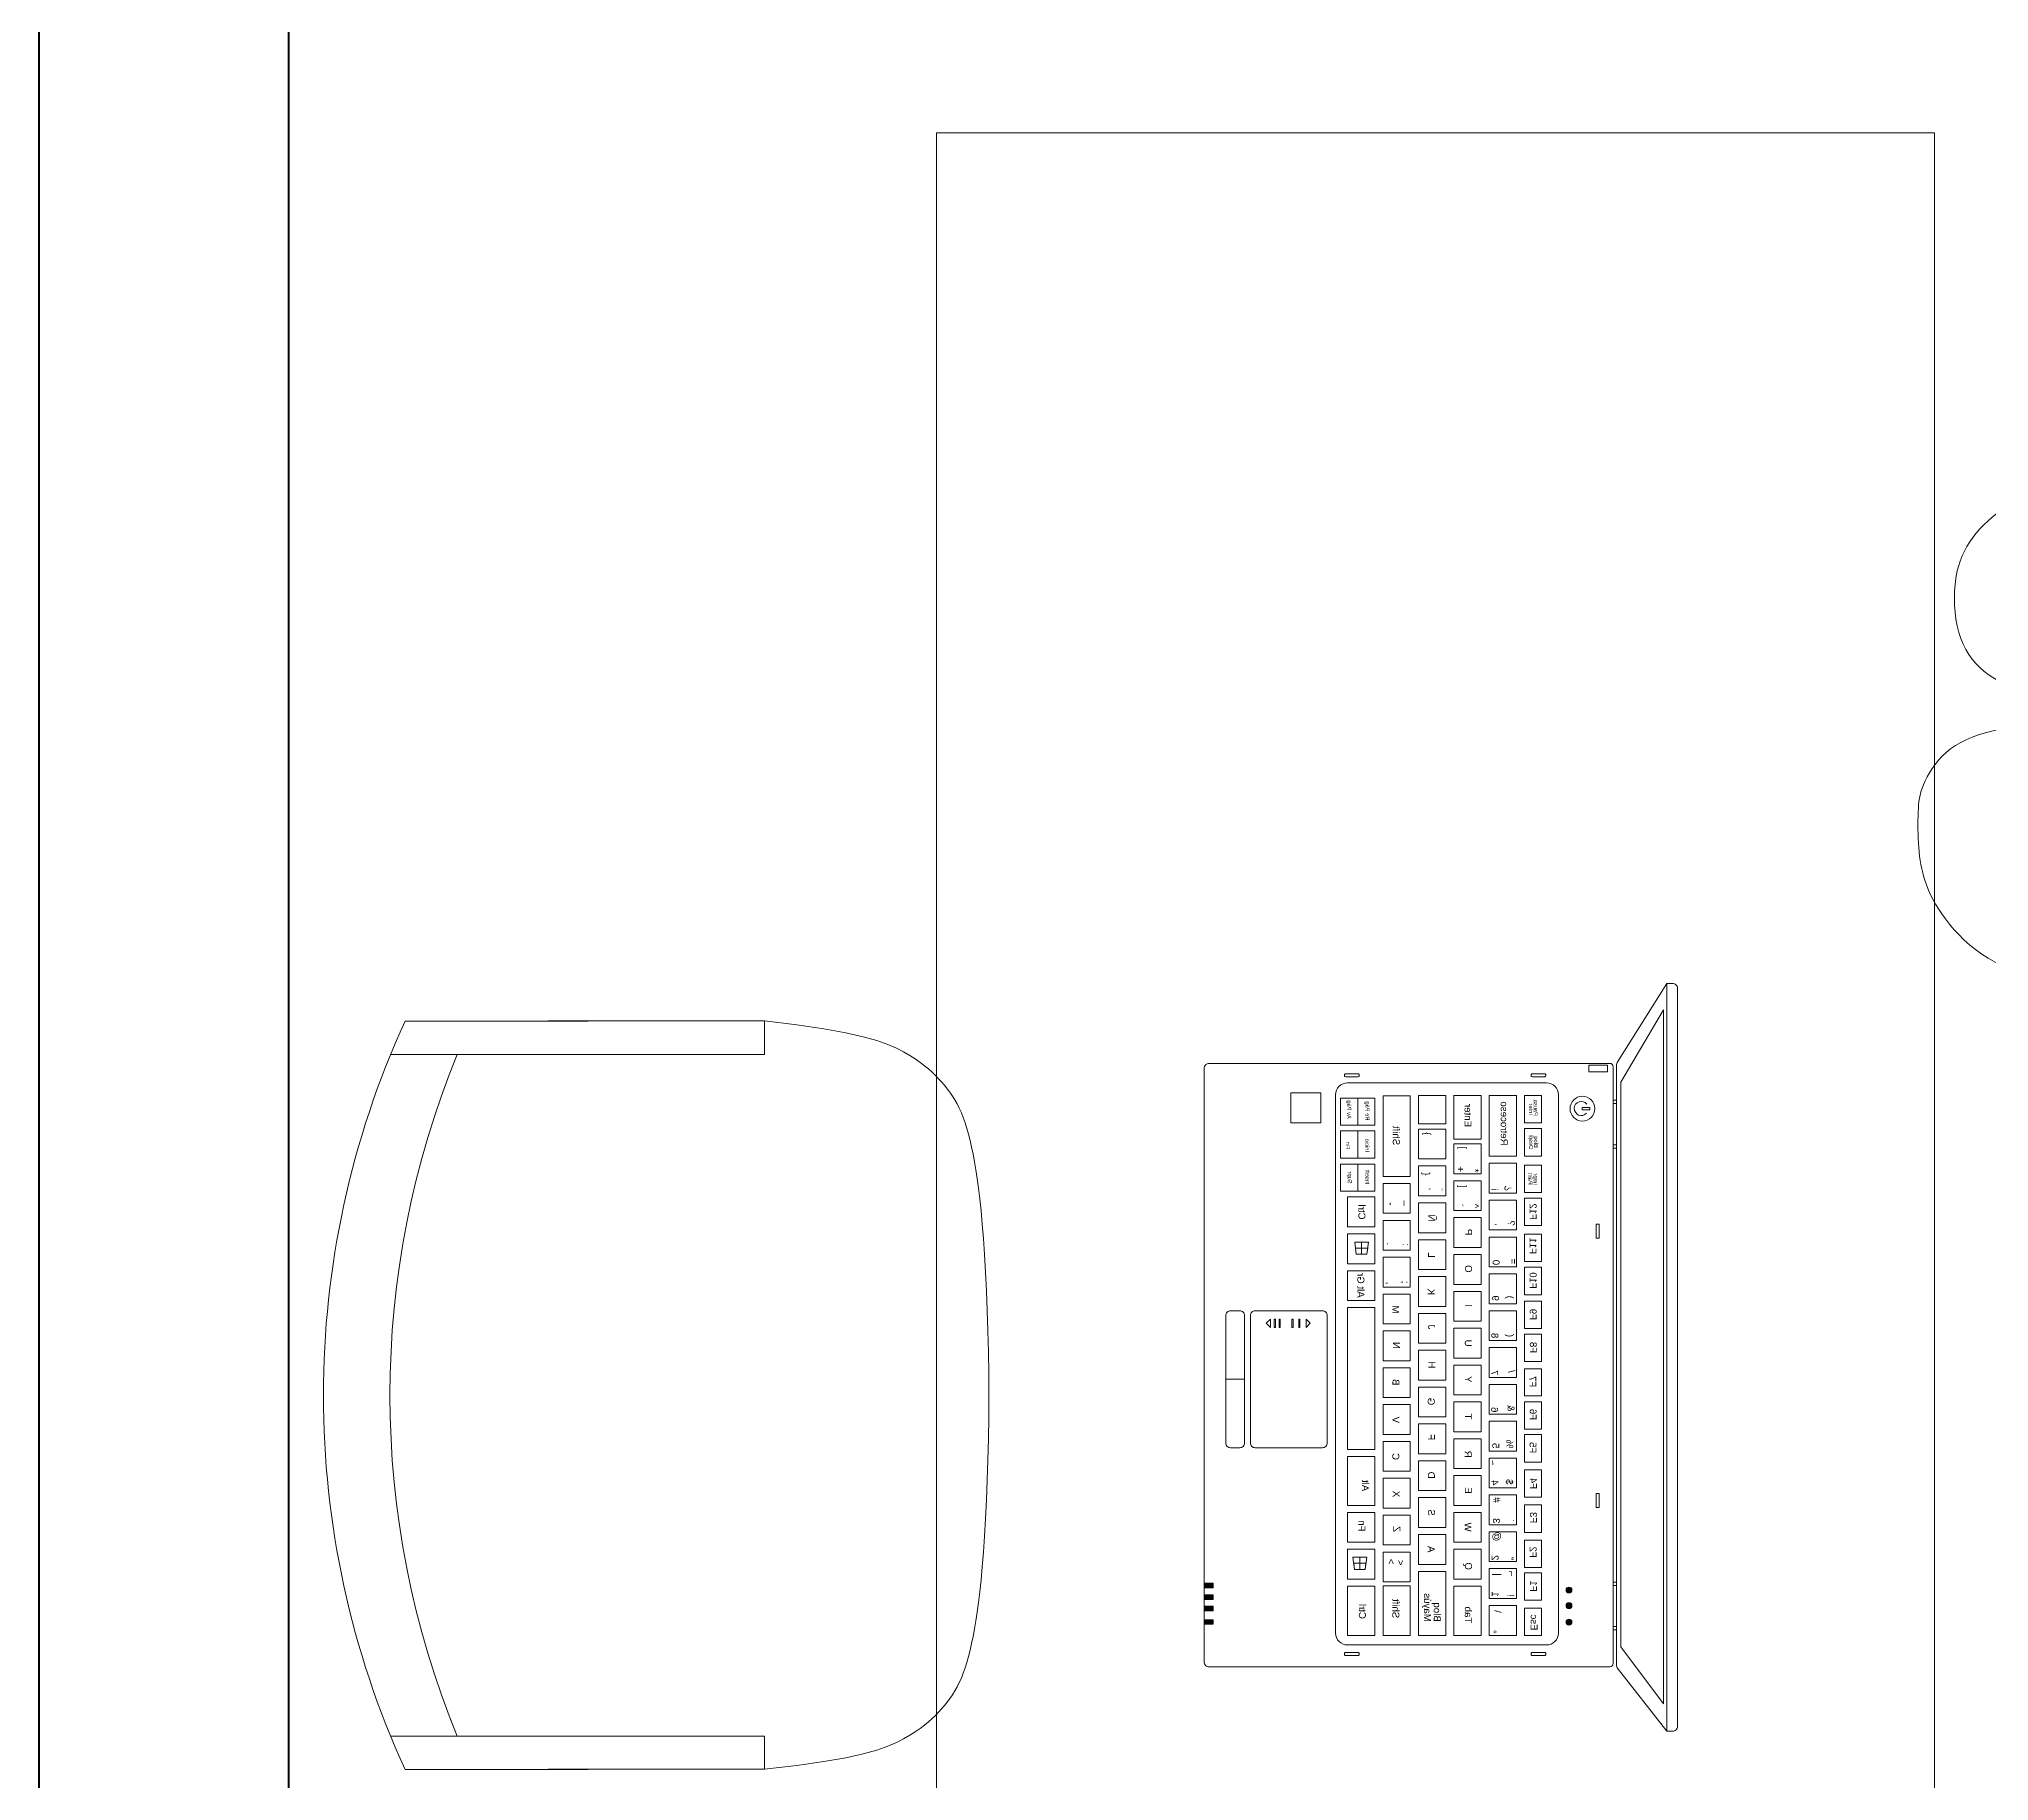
# Model space of a CAD drawing. Header units: millimetres. Extents: x 1 to 121, y 0 to 90.
# Drawn here: x 56.221 to 57.393, y 19.359 to 20.407 of the extents above; entities that cross this region are included whole.
import ezdxf

# ---------------------------------------------------------------- set-up
doc = ezdxf.new("R2010")
doc.units = ezdxf.units.MM
for name, color, linetype, lineweight in [('Equipamiento SR', 23, 'Continuous', 0), ('GRAFO 0 BLANCO', 7, 'Continuous', 0), ('Muros el', 144, 'Continuous', 60)]:
    doc.layers.add(name, color=color, linetype=linetype, lineweight=lineweight)
doc.styles.get("Standard").update_dxf_attribs({"font": 'arial.ttf'})

# ---------------------------------------------------------------- blocks, each defined once
blk = doc.blocks.new('A$C0C667B88')
at = {"layer": 'Equipamiento SR'}
for p, q in [((0.0491, 0.7653), (0.1591, 0.7653)), ((0.135, 0.7655), (0.265, 0.7655)), ((0.16, 0.7655), (0.265, 0.7655)), ((0.265, 0.7655), (0.265, 0.7453)), ((0.0404, 0.7453), (0.265, 0.7453)), ((0.0404, 0.3353), (0.265, 0.3353)), ((0.265, 0.3353), (0.265, 0.3155)), ((0.0491, 0.3153), (0.1591, 0.3153)), ((0.135, 0.3155), (0.265, 0.3155)), ((0.16, 0.3155), (0.265, 0.3155))]:
    blk.add_line(p, q, dxfattribs=at)
for points in [[(0.4, 0.5403), (0.3999, 0.5534), (0.3997, 0.5663), (0.3994, 0.579), (0.399, 0.5913), (0.3985, 0.6032), (0.398, 0.6144), (0.3974, 0.6249), (0.3967, 0.6346), (0.396, 0.6433), (0.3953, 0.6512), (0.3946, 0.6584), (0.3938, 0.6648), (0.393, 0.6706), (0.3922, 0.6759), (0.3914, 0.6808), (0.3905, 0.6853), (0.3896, 0.6895), (0.3887, 0.6935), (0.3877, 0.6973), (0.3867, 0.7008), (0.3857, 0.7041), (0.3845, 0.7073), (0.3834, 0.7102), (0.3821, 0.713), (0.3808, 0.7156), (0.3794, 0.718), (0.378, 0.7203), (0.3765, 0.7226), (0.3749, 0.7247), (0.3732, 0.7268), (0.3715, 0.7288), (0.3697, 0.7307), (0.3678, 0.7327), (0.3658, 0.7346), (0.3637, 0.7366), (0.3613, 0.7385), (0.3587, 0.7405), (0.3557, 0.7426), (0.3524, 0.7447), (0.3486, 0.7468), (0.3444, 0.749), (0.3392, 0.7513), (0.3326, 0.7536), (0.3244, 0.7559), (0.3139, 0.7583), (0.3008, 0.7607), (0.2846, 0.7631), (0.265, 0.7655)], [(0.4, 0.5403), (0.3999, 0.5272), (0.3997, 0.5142), (0.3994, 0.5015), (0.399, 0.4892), (0.3985, 0.4774), (0.398, 0.4661), (0.3974, 0.4556), (0.3967, 0.446), (0.396, 0.4372), (0.3953, 0.4293), (0.3946, 0.4222), (0.3938, 0.4158), (0.393, 0.4099), (0.3922, 0.4046), (0.3914, 0.3998), (0.3905, 0.3952), (0.3896, 0.391), (0.3887, 0.387), (0.3877, 0.3832), (0.3867, 0.3797), (0.3857, 0.3764), (0.3845, 0.3733), (0.3834, 0.3703), (0.3821, 0.3676), (0.3808, 0.365), (0.3794, 0.3625), (0.378, 0.3602), (0.3765, 0.358), (0.3749, 0.3558), (0.3732, 0.3538), (0.3715, 0.3518), (0.3697, 0.3498), (0.3678, 0.3478), (0.3658, 0.3459), (0.3637, 0.344), (0.3613, 0.342), (0.3587, 0.34), (0.3557, 0.338), (0.3524, 0.3359), (0.3486, 0.3337), (0.3444, 0.3315), (0.3392, 0.3293), (0.3326, 0.327), (0.3244, 0.3247), (0.3139, 0.3223), (0.3008, 0.32), (0.2846, 0.3177), (0.265, 0.3155)]]:
    blk.add_lwpolyline(points, dxfattribs=at)
for centre, start, end in [((0.5402, 0.5403), 155.3885, 204.6115), ((0.5802, 0.5403), 157.7008, 202.2992)]:
    blk.add_arc(centre, 0.5403, start, end, dxfattribs=at)
blk = doc.blocks.new('A$C25D713F6')
at = {"layer": 'GRAFO 0 BLANCO'}
h = blk.add_hatch(color=8, dxfattribs=at)
h.dxf.hatch_style = 1
h.set_gradient(color1=(0, 63, 255), color2=(0, 191, 255), tint=1, name='INVSPHERICAL')
edge = h.paths.add_edge_path()
edge.add_arc((0.0656, 0.2193), 0.00177, 0, 360)
h = blk.add_hatch(color=8, dxfattribs=at)
h.dxf.hatch_style = 1
h.set_gradient(color1=(255, 0, 0), color2=(255, 0, 127), tint=1, name='INVSPHERICAL')
edge = h.paths.add_edge_path()
edge.add_arc((0.0755, 0.2193), 0.00177, 0, 360)
h = blk.add_hatch(color=8, dxfattribs=at)
h.dxf.hatch_style = 1
h.set_gradient(color1=(255, 255, 127), color2=(191, 255, 0), tint=1, name='INVSPHERICAL')
edge = h.paths.add_edge_path()
edge.add_arc((0.0849, 0.2193), 0.00177, 0, 360)
h = blk.add_hatch(color=8, dxfattribs=at)
h.dxf.hatch_style = 1
h.set_gradient(color1=(255, 255, 0), color2=(127, 255, 0), tint=1, name='INVSPHERICAL')
h.paths.add_polyline_path([(0.0643, 0), (0.067, 0), (0.067, 0.0054), (0.0643, 0.0054)])
h = blk.add_hatch(color=8, dxfattribs=at)
h.dxf.hatch_style = 1
h.set_gradient(color1=(255, 255, 0), color2=(127, 255, 0), tint=1, name='INVSPHERICAL')
h.paths.add_polyline_path([(0.0724, 0), (0.0752, 0), (0.0752, 0.0054), (0.0724, 0.0054)])
h = blk.add_hatch(color=8, dxfattribs=at)
h.dxf.hatch_style = 1
h.set_gradient(color1=(255, 255, 0), color2=(127, 255, 0), tint=1, name='INVSPHERICAL')
h.paths.add_polyline_path([(0.0793, 0), (0.082, 0), (0.082, 0.0054), (0.0793, 0.0054)])
h = blk.add_hatch(color=8, dxfattribs=at)
h.dxf.hatch_style = 1
h.set_gradient(color1=(255, 255, 0), color2=(127, 255, 0), tint=1, name='INVSPHERICAL')
h.paths.add_polyline_path([(0.0863, 0), (0.089, 0), (0.089, 0.0054), (0.0863, 0.0054)])
at = {"layer": 'GRAFO 0 BLANCO', "color": 8}
for points in [[(0.4497, 0.2781), (0, 0.2781), (0, 0.2816, -0.414214), (0.0029, 0.2845), (0.4469, 0.2845, -0.414214), (0.4497, 0.2816)], [(0.0394, 0.2479), (0.401, 0.2479, 0.14104), (0.4021, 0.2482), (0.4497, 0.2781), (0.0001, 0.2781), (0.0382, 0.2483, 0.167529)], [(0.0416, 0), (0.3987, 0, 0.414214), (0.4016, 0.0029), (0.4016, 0.2439, 0.414214), (0.3996, 0.2459), (0.0407, 0.2459, 0.414214), (0.0387, 0.2439), (0.0387, 0.0029, 0.414214)], [(0.059, 0.079), (0.3828, 0.079, 0.414214), (0.3899, 0.0862), (0.3899, 0.2058, 0.414214), (0.3828, 0.2129), (0.059, 0.2129, 0.414214), (0.0519, 0.2058), (0.0519, 0.0862, 0.414214)], [(0.0463, 0.1965), (0.0466, 0.1965, 0.414214), (0.0474, 0.1973), (0.0474, 0.2047, 0.414214), (0.0466, 0.2054), (0.0463, 0.2054, 0.414214), (0.0456, 0.2047), (0.0456, 0.1973, 0.414214)], [(0.3943, 0.1965), (0.3946, 0.1965, 0.414214), (0.3954, 0.1973), (0.3954, 0.2047, 0.414214), (0.3946, 0.2054), (0.3943, 0.2054, 0.414214), (0.3936, 0.2047), (0.3936, 0.1973, 0.414214)], [(0.0463, 0.0843), (0.0466, 0.0843, 0.414214), (0.0474, 0.0851), (0.0474, 0.0924, 0.414214), (0.0466, 0.0932), (0.0463, 0.0932, 0.414214), (0.0456, 0.0924), (0.0456, 0.0851, 0.414214)], [(0.3943, 0.0843), (0.3946, 0.0843, 0.414214), (0.3954, 0.0851), (0.3954, 0.0924, 0.414214), (0.3946, 0.0932), (0.3943, 0.0932, 0.414214), (0.3936, 0.0924), (0.3936, 0.0851, 0.414214)], [(0.1733, 0.0278), (0.25, 0.0278, 0.414214), (0.2528, 0.0306), (0.2528, 0.0711, 0.414214), (0.25, 0.0739), (0.1733, 0.0739, 0.414214), (0.1705, 0.0711), (0.1705, 0.0306, 0.414214)], [(0.1733, 0.013), (0.2117, 0.013), (0.2117, 0.0243), (0.1733, 0.0243, 0.414214), (0.1705, 0.0214), (0.1705, 0.0158, 0.414214)], [(0.2117, 0.013), (0.25, 0.013, 0.414214), (0.2528, 0.0158), (0.2528, 0.0214, 0.414214), (0.25, 0.0243), (0.2117, 0.0243)]]:
    blk.add_lwpolyline(points, format="xyb", close=True, dxfattribs=at)
for points in [[(0.0507, 0.2504), (0.3904, 0.2504), (0.4339, 0.2761), (0.0164, 0.2761)], [(0.0609, 0.2479), (0.0896, 0.2479), (0.0896, 0.2459), (0.0609, 0.2459)], [(0.0609, 0.2479), (0.0629, 0.2479), (0.0629, 0.2459), (0.0609, 0.2459)], [(0.0896, 0.2479), (0.0876, 0.2479), (0.0876, 0.2459), (0.0896, 0.2459)], [(0.3794, 0.2479), (0.3507, 0.2479), (0.3507, 0.2459), (0.3794, 0.2459)], [(0.3507, 0.2479), (0.3527, 0.2479), (0.3527, 0.2459), (0.3507, 0.2459)], [(0.3794, 0.2479), (0.3774, 0.2479), (0.3774, 0.2459), (0.3794, 0.2459)], [(0.1346, 0.2357), (0.143, 0.2357), (0.143, 0.2375), (0.1346, 0.2375)], [(0.2965, 0.2357), (0.305, 0.2357), (0.305, 0.2375), (0.2965, 0.2375)], [(0.3966, 0.2424), (0.4006, 0.2424), (0.4006, 0.2313), (0.3966, 0.2313)], [(0.3736, 0.2273), (0.3751, 0.2273), (0.3751, 0.2318), (0.3736, 0.2318)], [(0.0576, 0.2028), (0.0741, 0.2028), (0.0741, 0.1926), (0.0576, 0.1926)], [(0.0788, 0.2028), (0.0952, 0.2028), (0.0952, 0.1926), (0.0788, 0.1926)], [(0.0985, 0.2028), (0.1149, 0.2028), (0.1149, 0.1926), (0.0985, 0.1926)], [(0.1196, 0.2028), (0.1361, 0.2028), (0.1361, 0.1926), (0.1196, 0.1926)], [(0.1408, 0.2028), (0.1572, 0.2028), (0.1572, 0.1926), (0.1408, 0.1926)], [(0.1619, 0.2028), (0.1784, 0.2028), (0.1784, 0.1926), (0.1619, 0.1926)], [(0.1816, 0.2028), (0.198, 0.2028), (0.198, 0.1926), (0.1816, 0.1926)], [(0.2016, 0.2028), (0.218, 0.2028), (0.218, 0.1926), (0.2016, 0.1926)], [(0.2223, 0.2028), (0.2387, 0.2028), (0.2387, 0.1926), (0.2223, 0.1926)], [(0.2422, 0.2028), (0.2587, 0.2028), (0.2587, 0.1926), (0.2422, 0.1926)], [(0.2625, 0.2028), (0.279, 0.2028), (0.279, 0.1926), (0.2625, 0.1926)], [(0.2825, 0.2028), (0.2989, 0.2028), (0.2989, 0.1926), (0.2825, 0.1926)], [(0.3041, 0.2028), (0.3205, 0.2028), (0.3205, 0.1926), (0.3041, 0.1926)], [(0.324, 0.2028), (0.3405, 0.2028), (0.3405, 0.1926), (0.324, 0.1926)], [(0.3459, 0.2028), (0.3624, 0.2028), (0.3624, 0.1926), (0.3459, 0.1926)], [(0.3659, 0.2028), (0.3824, 0.2028), (0.3824, 0.1926), (0.3659, 0.1926)], [(0.0576, 0.1877), (0.0756, 0.1877), (0.0756, 0.1714), (0.0576, 0.1714)], [(0.0798, 0.1877), (0.0978, 0.1877), (0.0978, 0.1714), (0.0798, 0.1714)], [(0.102, 0.1877), (0.1199, 0.1877), (0.1199, 0.1714), (0.102, 0.1714)], [(0.1241, 0.1877), (0.1421, 0.1877), (0.1421, 0.1714), (0.1241, 0.1714)], [(0.1463, 0.1877), (0.1642, 0.1877), (0.1642, 0.1714), (0.1463, 0.1714)], [(0.1685, 0.1877), (0.1864, 0.1877), (0.1864, 0.1714), (0.1685, 0.1714)], [(0.1906, 0.1877), (0.2086, 0.1877), (0.2086, 0.1714), (0.1906, 0.1714)], [(0.2128, 0.1877), (0.2307, 0.1877), (0.2307, 0.1714), (0.2128, 0.1714)], [(0.235, 0.1877), (0.2529, 0.1877), (0.2529, 0.1714), (0.235, 0.1714)], [(0.2571, 0.1877), (0.2751, 0.1877), (0.2751, 0.1714), (0.2571, 0.1714)], [(0.2793, 0.1877), (0.2972, 0.1877), (0.2972, 0.1714), (0.2793, 0.1714)], [(0.3015, 0.1877), (0.3194, 0.1877), (0.3194, 0.1714), (0.3015, 0.1714)], [(0.3236, 0.1877), (0.3416, 0.1877), (0.3416, 0.1714), (0.3236, 0.1714)], [(0.3458, 0.1877), (0.3824, 0.1877), (0.3824, 0.1714), (0.3458, 0.1714)], [(0.0575, 0.1665), (0.0872, 0.1665), (0.0872, 0.1501), (0.0575, 0.1501)], [(0.0914, 0.1665), (0.1094, 0.1665), (0.1094, 0.1501), (0.0914, 0.1501)], [(0.1136, 0.1665), (0.1315, 0.1665), (0.1315, 0.1501), (0.1136, 0.1501)], [(0.1358, 0.1665), (0.1537, 0.1665), (0.1537, 0.1501), (0.1358, 0.1501)], [(0.1579, 0.1665), (0.1759, 0.1665), (0.1759, 0.1501), (0.1579, 0.1501)], [(0.1801, 0.1665), (0.198, 0.1665), (0.198, 0.1501), (0.1801, 0.1501)], [(0.2022, 0.1665), (0.2202, 0.1665), (0.2202, 0.1501), (0.2022, 0.1501)], [(0.2244, 0.1665), (0.2424, 0.1665), (0.2424, 0.1501), (0.2244, 0.1501)], [(0.2466, 0.1665), (0.2645, 0.1665), (0.2645, 0.1501), (0.2466, 0.1501)], [(0.2687, 0.1665), (0.2867, 0.1665), (0.2867, 0.1501), (0.2687, 0.1501)], [(0.2909, 0.1665), (0.3089, 0.1665), (0.3089, 0.1501), (0.2909, 0.1501)], [(0.3131, 0.1665), (0.331, 0.1665), (0.331, 0.1501), (0.3131, 0.1501)], [(0.3352, 0.1665), (0.3532, 0.1665), (0.3532, 0.1501), (0.3352, 0.1501)], [(0.3561, 0.1665), (0.3824, 0.1665), (0.3824, 0.1501), (0.3561, 0.1501)], [(0.0575, 0.1452), (0.0961, 0.1452), (0.0961, 0.1288), (0.0575, 0.1288)], [(0.1003, 0.1452), (0.1183, 0.1452), (0.1183, 0.1288), (0.1003, 0.1288)], [(0.1225, 0.1452), (0.1405, 0.1452), (0.1405, 0.1288), (0.1225, 0.1288)], [(0.1447, 0.1452), (0.1626, 0.1452), (0.1626, 0.1288), (0.1447, 0.1288)], [(0.1668, 0.1452), (0.1848, 0.1452), (0.1848, 0.1288), (0.1668, 0.1288)], [(0.189, 0.1452), (0.207, 0.1452), (0.207, 0.1288), (0.189, 0.1288)], [(0.2112, 0.1452), (0.2291, 0.1452), (0.2291, 0.1288), (0.2112, 0.1288)], [(0.2333, 0.1452), (0.2513, 0.1452), (0.2513, 0.1288), (0.2333, 0.1288)], [(0.2555, 0.1452), (0.2735, 0.1452), (0.2735, 0.1288), (0.2555, 0.1288)], [(0.2777, 0.1452), (0.2956, 0.1452), (0.2956, 0.1288), (0.2777, 0.1288)], [(0.2998, 0.1452), (0.3178, 0.1452), (0.3178, 0.1288), (0.2998, 0.1288)], [(0.322, 0.1452), (0.34, 0.1452), (0.34, 0.1288), (0.322, 0.1288)], [(0.3442, 0.1452), (0.3621, 0.1452), (0.3621, 0.1288), (0.3442, 0.1288)], [(0.3652, 0.1452), (0.3823, 0.1452), (0.3823, 0.1288), (0.3652, 0.1288)], [(0.0575, 0.1239), (0.0874, 0.1239), (0.0874, 0.1075), (0.0575, 0.1075)], [(0.0898, 0.1239), (0.1077, 0.1239), (0.1077, 0.1075), (0.0898, 0.1075)], [(0.112, 0.1239), (0.1299, 0.1239), (0.1299, 0.1075), (0.112, 0.1075)], [(0.1341, 0.1239), (0.1521, 0.1239), (0.1521, 0.1075), (0.1341, 0.1075)], [(0.1563, 0.1239), (0.1742, 0.1239), (0.1742, 0.1075), (0.1563, 0.1075)], [(0.1785, 0.1239), (0.1964, 0.1239), (0.1964, 0.1075), (0.1785, 0.1075)], [(0.2006, 0.1239), (0.2186, 0.1239), (0.2186, 0.1075), (0.2006, 0.1075)], [(0.2228, 0.1239), (0.2407, 0.1239), (0.2407, 0.1075), (0.2228, 0.1075)], [(0.245, 0.1239), (0.2629, 0.1239), (0.2629, 0.1075), (0.245, 0.1075)], [(0.2671, 0.1239), (0.2851, 0.1239), (0.2851, 0.1075), (0.2671, 0.1075)], [(0.2893, 0.1239), (0.3072, 0.1239), (0.3072, 0.1075), (0.2893, 0.1075)], [(0.3115, 0.1239), (0.3294, 0.1239), (0.3294, 0.1075), (0.3115, 0.1075)], [(0.3336, 0.1239), (0.3822, 0.1239), (0.3822, 0.1075), (0.3336, 0.1075)], [(0.0575, 0.1026), (0.0872, 0.1026), (0.0872, 0.0862), (0.0575, 0.0862)], [(0.0914, 0.1026), (0.1094, 0.1026), (0.1094, 0.0862), (0.0914, 0.0862)], [(0.0973, 0.0903), (0.1047, 0.0894), (0.1047, 0.0977), (0.0973, 0.0967)], [(0.0973, 0.0903), (0.101, 0.0899), (0.101, 0.0972), (0.0973, 0.0967)], [(0.1136, 0.1026), (0.1315, 0.1026), (0.1315, 0.0862), (0.1136, 0.0862)], [(0.1358, 0.1026), (0.1653, 0.1026), (0.1653, 0.0862), (0.1358, 0.0862)], [(0.1695, 0.1026), (0.2548, 0.1026), (0.2548, 0.0862), (0.1695, 0.0862)], [(0.259, 0.1026), (0.2769, 0.1026), (0.2769, 0.0862), (0.259, 0.0862)], [(0.2811, 0.1026), (0.2991, 0.1026), (0.2991, 0.0862), (0.2811, 0.0862)], [(0.2868, 0.0914), (0.2942, 0.0905), (0.2942, 0.0988), (0.2868, 0.0978)], [(0.2868, 0.0914), (0.2905, 0.091), (0.2905, 0.0983), (0.2868, 0.0978)], [(0.2868, 0.0914), (0.2942, 0.0905), (0.2942, 0.0946), (0.2868, 0.0946)], [(0.3033, 0.1026), (0.3213, 0.1026), (0.3213, 0.0862), (0.3033, 0.0862)], [(0.3411, 0.0923), (0.3247, 0.0923), (0.3247, 0.1026), (0.3411, 0.1026)], [(0.361, 0.0923), (0.3446, 0.0923), (0.3446, 0.1026), (0.361, 0.1026)], [(0.3808, 0.0923), (0.3644, 0.0923), (0.3644, 0.1026), (0.3808, 0.1026)], [(0.0973, 0.0903), (0.1047, 0.0894), (0.1047, 0.0935), (0.0973, 0.0935)], [(0.3247, 0.0923), (0.3411, 0.0923), (0.3411, 0.0819), (0.3247, 0.0819)], [(0.3446, 0.0923), (0.361, 0.0923), (0.361, 0.0819), (0.3446, 0.0819)], [(0.3644, 0.0923), (0.3808, 0.0923), (0.3808, 0.0819), (0.3644, 0.0819)], [(0.3839, 0.0702), (0.3658, 0.0702), (0.3658, 0.0521), (0.3839, 0.0521)], [(0.2427, 0.0575), (0.2478, 0.0575), (0.2478, 0.0568), (0.2427, 0.0568)], [(0.2427, 0.0534), (0.2478, 0.0534), (0.2478, 0.0527), (0.2427, 0.0527)], [(0.2427, 0.0457), (0.2478, 0.0457), (0.2478, 0.045), (0.2427, 0.045)], [(0.2427, 0.0428), (0.2478, 0.0428), (0.2478, 0.0421), (0.2427, 0.0421)], [(0.0643, 0), (0.067, 0), (0.067, 0.0054), (0.0643, 0.0054)], [(0.0724, 0), (0.0752, 0), (0.0752, 0.0054), (0.0724, 0.0054)], [(0.0793, 0), (0.082, 0), (0.082, 0.0054), (0.0793, 0.0054)], [(0.0863, 0), (0.089, 0), (0.089, 0.0054), (0.0863, 0.0054)]]:
    blk.add_lwpolyline(points, close=True, dxfattribs=at)
for points in [[(0.2427, 0.0612), (0.2453, 0.0637), (0.2478, 0.0612), (0.2427, 0.0612)], [(0.2427, 0.0399), (0.2453, 0.0373), (0.2478, 0.0399), (0.2427, 0.0399)]]:
    blk.add_lwpolyline(points, dxfattribs=at)
for centre, radius in [((0.3744, 0.2274), 0.00745), ((0.0656, 0.2193), 0.00177), ((0.0755, 0.2193), 0.00177), ((0.0849, 0.2193), 0.00177)]:
    blk.add_circle(centre, radius, dxfattribs=at)
blk.add_arc((0.3745, 0.2267), 0.00424, 132.7517, 50.8259, dxfattribs=at)
for s, height, p in [('Esc', 0.00411, (0.0606, 0.1963)), ('F1', 0.00411, (0.0839, 0.1959)), ('F2', 0.00411, (0.1043, 0.1957)), ('F3', 0.00411, (0.1251, 0.1959)), ('F4', 0.00411, (0.1456, 0.1959)), ('F5', 0.00411, (0.1672, 0.1956)), ('F6', 0.00411, (0.1871, 0.1957)), ('F7', 0.00411, (0.2069, 0.1955)), ('F8', 0.00411, (0.2274, 0.1958)), ('F9', 0.00411, (0.2473, 0.1957)), ('F10', 0.00411, (0.2661, 0.1957)), ('F11', 0.00411, (0.2869, 0.1956)), ('F12', 0.00411, (0.3075, 0.1957)), ('Impr', 0.00246, (0.3285, 0.1979)), ('Bloq', 0.00246, (0.3509, 0.1983)), ('Pausa', 0.00246, (0.37, 0.1981)), ('Pant', 0.00246, (0.3287, 0.1948)), ('Despl', 0.00246, (0.35, 0.1953)), ('Inter', 0.00246, (0.3706, 0.1952)), ('\\', 0.00417, (0.0712, 0.1744)), ('1', 0.00417, (0.0808, 0.1729)), ('!', 0.00417, (0.0809, 0.1822)), ('¬', 0.00417, (0.0931, 0.1828)), ('|', 0.00411, (0.0935, 0.1743)), ('"', 0.00417, (0.1027, 0.1818)), ('2', 0.00417, (0.1027, 0.1728)), ('@', 0.00417, (0.1142, 0.1741)), ('3', 0.00417, (0.1249, 0.1736)), ('.', 0.00417, (0.1258, 0.1856)), ('#', 0.00417, (0.1375, 0.1738)), ('4', 0.00417, (0.1478, 0.1726)), ('$', 0.00417, (0.1483, 0.1815)), ('%%%', 0.00417, (0.1701, 0.1816)), ('5', 0.00417, (0.1701, 0.1732)), ('6', 0.00417, (0.1917, 0.1725)), ('&', 0.00417, (0.1923, 0.1824)), ('7', 0.00417, (0.2139, 0.1725)), ('/', 0.00417, (0.2156, 0.1827)), ('8', 0.00417, (0.2363, 0.1727)), ('(', 0.00417, (0.237, 0.1818)), ('9', 0.00417, (0.2588, 0.1731)), (')', 0.00417, (0.26, 0.1819)), ('0', 0.00417, (0.2803, 0.1734)), ('=', 0.00417, (0.2808, 0.1838)), ('?', 0.00417, (0.3039, 0.1825)), ("'", 0.00417, (0.3041, 0.1717)), ('¿', 0.00417, (0.3248, 0.1815)), ('¡', 0.00417, (0.3249, 0.1736)), ('Retroceso', 0.00417, (0.3522, 0.1783)), ('°', 0.00411, (0.0586, 0.1715)), ('~ ', 0.00417, (0.1598, 0.1714)), ('^ ', 0.00417, (0.3144, 0.1608)), ('*', 0.00417, (0.336, 0.1608)), ('Tab', 0.00417, (0.0649, 0.1567)), ('Q', 0.00417, (0.097, 0.1568)), ('W', 0.00417, (0.12, 0.1565)), ('E', 0.00417, (0.1428, 0.1567)), ('R', 0.00417, (0.1645, 0.1566)), ('T', 0.00417, (0.1875, 0.1567)), ('Y', 0.00417, (0.2097, 0.1567)), ('U', 0.00417, (0.2313, 0.1567)), ('I', 0.00417, (0.2551, 0.1568)), ('O', 0.00417, (0.2758, 0.1568)), ('P', 0.00417, (0.2982, 0.1569)), ('`', 0.00417, (0.3153, 0.1514)), ('[ ', 0.00417, (0.3268, 0.1533)), ('+', 0.00417, (0.3363, 0.152)), (']', 0.00417, (0.35, 0.1535)), ('Enter', 0.00417, (0.3633, 0.1565)), ('Bloq', 0.00417, (0.0658, 0.138)), ('¨', 0.00417, (0.325, 0.1391)), ('Mayús', 0.00417, (0.0658, 0.1321)), ('A', 0.00417, (0.1075, 0.1344)), ('S', 0.00417, (0.1295, 0.1345)), ('D', 0.00417, (0.1519, 0.1345)), ('F', 0.00417, (0.175, 0.1345)), ('G', 0.00417, (0.196, 0.1344)), ('H', 0.00417, (0.2182, 0.1348)), ('J', 0.00417, (0.2417, 0.1346)), ('K', 0.00417, (0.2623, 0.1344)), ('L', 0.00417, (0.2847, 0.1346)), ('Ñ', 0.00417, (0.3065, 0.1347)), ('´', 0.00417, (0.3253, 0.1314)), ('{', 0.00417, (0.3342, 0.1316)), ('}', 0.00417, (0.3584, 0.1321)), ('Shift', 0.00417, (0.0679, 0.1131)), ('<', 0.00417, (0.0997, 0.1161)), ('Z', 0.00417, (0.1198, 0.1137)), ('X', 0.00417, (0.1407, 0.1134)), ('C', 0.00417, (0.1631, 0.1131)), ('V', 0.00417, (0.1853, 0.1132)), ('B', 0.00417, (0.2079, 0.1132)), ('N', 0.00417, (0.2299, 0.1135)), (';', 0.00417, (0.2692, 0.1189)), (':', 0.00417, (0.292, 0.1194)), ('_', 0.00417, (0.316, 0.1211)), ('Shift', 0.00417, (0.3524, 0.1134)), ('>', 0.00417, (0.1003, 0.1104)), ('M', 0.00417, (0.2512, 0.113)), (',', 0.00417, (0.2686, 0.1097)), ('.', 0.00417, (0.2923, 0.1099)), ('-', 0.00417, (0.3162, 0.1102)), ('Ctrl', 0.00417, (0.0675, 0.093)), ('Fn', 0.00417, (0.1201, 0.0927)), ('Alt', 0.00417, (0.1443, 0.0948)), ('Alt Gr', 0.00417, (0.2607, 0.0921)), ('Ctrl', 0.00417, (0.3077, 0.0927)), ('Insert', 0.00246, (0.3288, 0.0969)), ('Inicio ', 0.00246, (0.3483, 0.0968)), ('Re Pág', 0.00246, (0.3673, 0.0969)), ('Supr', 0.00246, (0.3293, 0.0863)), ('Fin', 0.00246, (0.3498, 0.0852)), ('Av Pág', 0.00246, (0.3683, 0.0859))]:
    blk.add_text(s, height=height, dxfattribs=at).set_placement(p)
blk = doc.blocks.new('A$C595F7AE8')
at = {"layer": 'Equipamiento SR'}
for p, q in [((0.7417, 0.8662), (0.9857, 0.8654)), ((0.6967, 0.8503), (0.7238, 0.8502)), ((0.7417, 0.8502), (0.928, 0.8496)), ((0.6886, 0.8277), (0.6887, 0.8423)), ((1.0639, 0.7947), (1.0229, 0.7648)), ((0.6873, 0.4103), (0.6874, 0.4518)), ((0.6953, 0.4023), (0.7223, 0.4022)), ((0.7402, 0.4022), (0.9842, 0.4014)), ((1.0301, 0.3907), (1.0471, 0.4003)), ((1.0082, 0.3724), (1.0301, 0.3907)), ((1.1952, 0.3938), (1.1688, 0.3506)), ((0.7402, 0.3862), (0.9842, 0.3854)), ((0.9817, 0.3527), (1.0082, 0.3724)), ((0.9307, 0.3509), (0.957, 0.3533)), ((0.957, 0.3533), (0.9817, 0.3527)), ((0.8648, 0.3228), (0.9307, 0.3509)), ((1.1688, 0.3506), (1.1277, 0.322)), ((0.8083, 0.2875), (0.8648, 0.3228)), ((1.1277, 0.322), (1.0875, 0.2986)), ((0.7764, 0.2787), (0.8083, 0.2875))]:
    blk.add_line(p, q, dxfattribs=at)
for points in [[(1.2262, 0.7372), (1.2187, 0.7554), (1.211, 0.7708), (1.2031, 0.7838), (1.1952, 0.7946), (1.1871, 0.8036), (1.179, 0.811), (1.1708, 0.8171), (1.1625, 0.8223), (1.1543, 0.8268), (1.1459, 0.8307), (1.1376, 0.8342), (1.1292, 0.8372), (1.1207, 0.8398), (1.1121, 0.8422), (1.1035, 0.8444), (1.0948, 0.8464), (1.086, 0.8483), (1.0772, 0.8501), (1.0684, 0.8519), (1.0597, 0.8535), (1.0511, 0.855), (1.0427, 0.8564), (1.0345, 0.8577), (1.0267, 0.8588), (1.0191, 0.8597), (1.0119, 0.8605), (1.0049, 0.861), (0.9981, 0.8613), (0.9913, 0.8614), (0.9846, 0.8612), (0.9779, 0.8608), (0.971, 0.8601), (0.964, 0.859), (0.9569, 0.8576), (0.9497, 0.856), (0.9424, 0.8541), (0.9351, 0.8519), (0.9277, 0.8494), (0.9203, 0.8468), (0.913, 0.8439), (0.9057, 0.8407), (0.8985, 0.8374), (0.8915, 0.834), (0.8846, 0.8303), (0.8778, 0.8266), (0.8713, 0.8227), (0.8649, 0.8188), (0.8589, 0.8148), (0.8531, 0.8108), (0.8476, 0.8068), (0.8423, 0.8029), (0.8373, 0.7989), (0.8325, 0.7951), (0.828, 0.7915), (0.8236, 0.788), (0.8194, 0.7846), (0.8153, 0.7816), (0.8115, 0.7787), (0.8077, 0.776), (0.804, 0.7736), (0.8005, 0.7714), (0.797, 0.7693), (0.7936, 0.7674), (0.7903, 0.7657), (0.787, 0.7642), (0.7837, 0.7628), (0.7804, 0.7615), (0.7771, 0.7604), (0.7739, 0.7594), (0.7706, 0.7585), (0.7674, 0.7578), (0.7641, 0.7571), (0.7608, 0.7565), (0.7575, 0.7559), (0.7542, 0.7553), (0.751, 0.7547), (0.7478, 0.754), (0.7446, 0.7531), (0.7415, 0.752), (0.7384, 0.7506), (0.7355, 0.749), (0.7327, 0.7471), (0.7299, 0.745), (0.7272, 0.7427), (0.7246, 0.7403), (0.7222, 0.7379), (0.7198, 0.7354), (0.7175, 0.733), (0.7153, 0.7306), (0.7132, 0.7283), (0.7112, 0.726), (0.7094, 0.7237), (0.7078, 0.7215), (0.7064, 0.7192), (0.7053, 0.7169), (0.7044, 0.7145), (0.7037, 0.7121), (0.7033, 0.7096), (0.7031, 0.707), (0.7031, 0.7045), (0.7031, 0.702), (0.7033, 0.6995), (0.7034, 0.697), (0.7035, 0.6947), (0.7035, 0.6924), (0.7035, 0.6902), (0.7035, 0.6881), (0.7036, 0.6862), (0.7036, 0.6845), (0.7038, 0.6829), (0.7041, 0.6815), (0.7046, 0.6804), (0.7052, 0.6794), (0.706, 0.6787), (0.7071, 0.6782), (0.7083, 0.678), (0.7097, 0.6779), (0.7113, 0.6781), (0.7131, 0.6786), (0.7151, 0.6792), (0.7172, 0.6801), (0.7196, 0.6811), (0.722, 0.6823), (0.7246, 0.6836), (0.7272, 0.6849), (0.7298, 0.6862), (0.7325, 0.6874), (0.7351, 0.6885), (0.7377, 0.6895), (0.7402, 0.6903), (0.7427, 0.691), (0.7451, 0.6915), (0.7475, 0.6919), (0.7499, 0.6923), (0.7522, 0.6925), (0.7545, 0.6927), (0.7567, 0.6927), (0.759, 0.6928), (0.7612, 0.6928), (0.7633, 0.6928), (0.7655, 0.6928), (0.7675, 0.6929), (0.7695, 0.6931), (0.7714, 0.6934), (0.7733, 0.6939), (0.7751, 0.6945), (0.7769, 0.6953), (0.7786, 0.6963), (0.7804, 0.6975), (0.7822, 0.699), (0.7841, 0.7008), (0.786, 0.7029), (0.788, 0.7053), (0.7901, 0.708), (0.7922, 0.7108), (0.7944, 0.7138), (0.7967, 0.7169), (0.7989, 0.7199), (0.8012, 0.7229), (0.8034, 0.7258), (0.8057, 0.7284), (0.8079, 0.7309), (0.8101, 0.7332), (0.8123, 0.7353), (0.8145, 0.7373), (0.8166, 0.7391), (0.8188, 0.7407), (0.8209, 0.7422), (0.8231, 0.7436), (0.8253, 0.7448), (0.8275, 0.7459), (0.8299, 0.747), (0.8325, 0.748), (0.8352, 0.7489), (0.8382, 0.7497), (0.8415, 0.7506), (0.8451, 0.7514), (0.849, 0.7523), (0.8532, 0.7531), (0.8576, 0.754), (0.8623, 0.7549), (0.8671, 0.7558), (0.8722, 0.7568), (0.8774, 0.7579), (0.8827, 0.759), (0.8881, 0.7601), (0.8936, 0.7614), (0.8992, 0.7626), (0.9048, 0.7639), (0.9104, 0.7651), (0.9159, 0.7664), (0.9214, 0.7676), (0.9268, 0.7688), (0.9321, 0.77), (0.9372, 0.7712), (0.9422, 0.7725), (0.947, 0.7738), (0.9516, 0.7752), (0.9559, 0.7766), (0.96, 0.7782), (0.9638, 0.7799), (0.9674, 0.7819), (0.9708, 0.7843), (0.9743, 0.7871), (0.9779, 0.7906), (0.9817, 0.7947), (0.9858, 0.7997), (0.9902, 0.8056)], [(0.6552, 0.6848), (0.6669, 0.7164), (0.6713, 0.7558), (0.6625, 0.7967), (0.6476, 0.8302)], [(0.8503, 0.8104), (0.8462, 0.8115), (0.8338, 0.8143), (0.8213, 0.8168), (0.8088, 0.8189), (0.7963, 0.8208), (0.7837, 0.8225), (0.7712, 0.8239), (0.7588, 0.825), (0.7464, 0.8259), (0.7342, 0.8266), (0.7222, 0.8271), (0.7104, 0.8274), (0.6989, 0.8276), (0.6879, 0.8277), (0.6774, 0.8276), (0.6675, 0.8275), (0.6584, 0.8274), (0.65, 0.8273)], [(0.654, 0.8162), (0.6342, 0.8164), (0.6165, 0.8164), (0.6007, 0.8161), (0.5866, 0.8157), (0.5742, 0.815), (0.5632, 0.8143), (0.5536, 0.8133), (0.5451, 0.8123), (0.5377, 0.8111), (0.5312, 0.8098), (0.5255, 0.8084), (0.5205, 0.8069), (0.5161, 0.8053), (0.5121, 0.8036), (0.5085, 0.8018), (0.5052, 0.7998), (0.5021, 0.7978), (0.4991, 0.7957), (0.4963, 0.7935), (0.4937, 0.7912), (0.4912, 0.7888), (0.4888, 0.7864), (0.4866, 0.7839), (0.4846, 0.7813), (0.4827, 0.7787), (0.481, 0.7759), (0.4795, 0.7731), (0.4781, 0.7702), (0.4769, 0.7671), (0.4759, 0.7638), (0.475, 0.7604), (0.4744, 0.7567), (0.4739, 0.7529), (0.4736, 0.7488), (0.4735, 0.7447), (0.4736, 0.7405), (0.4739, 0.7363), (0.4744, 0.7321), (0.4751, 0.7281), (0.4761, 0.7242), (0.4773, 0.7205), (0.4787, 0.7171), (0.4803, 0.7139), (0.4821, 0.7109), (0.4841, 0.708), (0.4863, 0.7054), (0.4887, 0.703), (0.4912, 0.7008), (0.4939, 0.6988), (0.4967, 0.697), (0.4996, 0.6952), (0.5027, 0.6936), (0.5059, 0.6921), (0.5092, 0.6907), (0.5126, 0.6893), (0.5161, 0.6879), (0.5198, 0.6864), (0.5235, 0.685), (0.5274, 0.6835), (0.5314, 0.682), (0.5354, 0.6803), (0.5396, 0.6786), (0.5439, 0.6768), (0.5483, 0.6749), (0.5528, 0.6729), (0.5575, 0.6708), (0.5622, 0.6687), (0.5669, 0.6668), (0.5718, 0.665), (0.5767, 0.6635), (0.5816, 0.6623), (0.5865, 0.6615)], [(1.0128, 0.7639), (0.9891, 0.7693), (0.9648, 0.7776)], [(1.0242, 0.7653), (0.9947, 0.7609), (0.9633, 0.7537), (0.9392, 0.7426)], [(0.9687, 0.7549), (0.9442, 0.7693), (0.9398, 0.7717)], [(1.0047, 0.6161), (0.9996, 0.6222), (0.9955, 0.6277), (0.9922, 0.6326), (0.9896, 0.6372), (0.9876, 0.6413), (0.9861, 0.645), (0.9849, 0.6485), (0.9839, 0.6517), (0.9831, 0.6547), (0.9823, 0.6576), (0.9817, 0.6603), (0.9811, 0.663), (0.9807, 0.6656), (0.9804, 0.6682), (0.9803, 0.6709), (0.9802, 0.6736), (0.9803, 0.6764), (0.9805, 0.6793), (0.9808, 0.6823), (0.9813, 0.6854), (0.9819, 0.6886), (0.9825, 0.6918), (0.9833, 0.6951), (0.9842, 0.6984), (0.9852, 0.7017), (0.9864, 0.7051), (0.9877, 0.7086), (0.9892, 0.7122), (0.991, 0.7159), (0.993, 0.7197), (0.9954, 0.7237), (0.9982, 0.7278), (1.0013, 0.7321), (1.0048, 0.7364), (1.0085, 0.7405), (1.0125, 0.7444), (1.0166, 0.7479), (1.0207, 0.7507), (1.0249, 0.7528), (1.0291, 0.754)], [(0.62, 0.6286), (0.6305, 0.6513), (0.6465, 0.6761), (0.6585, 0.6881)], [(0.614, 0.4961), (0.612, 0.4965), (0.6086, 0.4971), (0.6041, 0.4979), (0.5987, 0.4988), (0.5926, 0.5), (0.5861, 0.5012), (0.5795, 0.5024), (0.573, 0.5037), (0.5669, 0.505), (0.5611, 0.5063), (0.5555, 0.5075), (0.5502, 0.5088), (0.5451, 0.51), (0.5401, 0.5113), (0.5352, 0.5126), (0.5303, 0.514), (0.5255, 0.5154), (0.5207, 0.5168), (0.516, 0.5184), (0.5113, 0.52), (0.5067, 0.5218), (0.5023, 0.5237), (0.498, 0.5259), (0.4938, 0.5282), (0.4899, 0.5307), (0.4861, 0.5335), (0.4826, 0.5364), (0.4792, 0.5394), (0.4761, 0.5425), (0.4732, 0.5456), (0.4706, 0.5488), (0.4681, 0.5519), (0.4659, 0.5549), (0.4639, 0.5579), (0.4622, 0.5608), (0.4606, 0.5637), (0.4592, 0.5664), (0.458, 0.5692), (0.4569, 0.5718), (0.456, 0.5745), (0.4552, 0.577), (0.4545, 0.5796), (0.4539, 0.5821), (0.4534, 0.5846), (0.4529, 0.5871), (0.4526, 0.5896), (0.4523, 0.5922), (0.4521, 0.5948), (0.4519, 0.5976), (0.4517, 0.6003), (0.4517, 0.6031), (0.4516, 0.6059), (0.4516, 0.6086), (0.4516, 0.6112), (0.4517, 0.6137), (0.4517, 0.6161), (0.4519, 0.6184), (0.452, 0.6205), (0.4522, 0.6225), (0.4525, 0.6245), (0.4529, 0.6264), (0.4534, 0.6284), (0.4541, 0.6305), (0.4549, 0.6326), (0.4559, 0.6349), (0.4571, 0.6373), (0.4585, 0.6398), (0.4601, 0.6423), (0.4619, 0.6448), (0.4639, 0.6473), (0.4661, 0.6497), (0.4685, 0.6519), (0.4712, 0.6541), (0.4741, 0.6561), (0.4773, 0.6579), (0.4806, 0.6596), (0.4842, 0.6611), (0.488, 0.6625), (0.4919, 0.6637), (0.4961, 0.6648), (0.5004, 0.6658), (0.505, 0.6666), (0.5097, 0.6673), (0.5146, 0.6679), (0.5196, 0.6684), (0.5248, 0.6687), (0.5302, 0.669), (0.5357, 0.6692)], [(0.6305, 0.6513), (0.5757, 0.66), (0.5357, 0.6693)], [(1.2631, 0.6164), (1.2562, 0.6244), (1.2497, 0.6311), (1.2435, 0.6366), (1.2375, 0.641), (1.2317, 0.6446), (1.226, 0.6474), (1.2203, 0.6497), (1.2147, 0.6516), (1.2089, 0.6532), (1.2031, 0.6546), (1.1973, 0.6558), (1.1915, 0.6567), (1.1857, 0.6572), (1.18, 0.6576), (1.1744, 0.6576), (1.1689, 0.6572), (1.1635, 0.6566), (1.1583, 0.6556), (1.1532, 0.6543), (1.1483, 0.6526), (1.1435, 0.6506), (1.139, 0.6483), (1.1345, 0.6455), (1.1303, 0.6424), (1.1262, 0.6389), (1.1223, 0.635), (1.1187, 0.6305), (1.1154, 0.6255), (1.1125, 0.6197), (1.1101, 0.6133), (1.108, 0.606), (1.1065, 0.5978)], [(0.6143, 0.4803), (0.6131, 0.5655), (0.62, 0.6286)], [(1.0819, 0.6115), (1.0834, 0.6165), (1.0852, 0.6206), (1.0872, 0.6237), (1.0894, 0.6261), (1.0917, 0.6279), (1.0942, 0.6291), (1.0967, 0.6299), (1.0993, 0.6305), (1.1019, 0.6308), (1.1044, 0.631), (1.1068, 0.631), (1.109, 0.6308), (1.1111, 0.6305), (1.1128, 0.63), (1.1143, 0.6293), (1.1155, 0.6285)], [(1.0777, 0.5989), (1.0808, 0.6045), (1.0845, 0.6087), (1.0886, 0.6116), (1.0928, 0.6134), (1.0972, 0.6143), (1.1014, 0.6145), (1.1054, 0.6141), (1.109, 0.6134)], [(1.2631, 0.6164), (1.2654, 0.6069), (1.2672, 0.5995), (1.2686, 0.5935), (1.2696, 0.5881), (1.2703, 0.5828), (1.2709, 0.577), (1.2715, 0.5699), (1.2721, 0.5609)], [(1.079, 0.5794), (1.0781, 0.5831), (1.0777, 0.586), (1.0776, 0.5884), (1.0779, 0.5903), (1.0783, 0.5918), (1.079, 0.5931), (1.0798, 0.5941), (1.0806, 0.595), (1.0814, 0.5959), (1.0823, 0.5968), (1.0833, 0.5976), (1.0843, 0.5984), (1.0856, 0.5991), (1.087, 0.5998), (1.0888, 0.6004), (1.0908, 0.6008), (1.0932, 0.6012), (1.0957, 0.6014), (1.0984, 0.6016), (1.101, 0.6015), (1.1034, 0.6013), (1.1055, 0.601), (1.1071, 0.6004), (1.1081, 0.5997)], [(1.2955, 0.5795), (1.3032, 0.5863), (1.3076, 0.5954), (1.2913, 0.5979), (1.2848, 0.6014), (1.2785, 0.6062), (1.2709, 0.6064), (1.2673, 0.6054)], [(1.0796, 0.5725), (1.0801, 0.5758), (1.0809, 0.5785), (1.0818, 0.5808), (1.0829, 0.5827), (1.0841, 0.5843), (1.0853, 0.5855), (1.0867, 0.5865), (1.088, 0.5872), (1.0893, 0.5879), (1.0907, 0.5883), (1.0923, 0.5887), (1.0944, 0.5888), (1.0969, 0.5888), (1.1001, 0.5887), (1.104, 0.5884), (1.1089, 0.5878)], [(1.2663, 0.5394), (1.2608, 0.5318), (1.2561, 0.5255), (1.2519, 0.5204), (1.2483, 0.5163), (1.245, 0.5131), (1.242, 0.5106), (1.2392, 0.5085), (1.2364, 0.5068), (1.2335, 0.5052), (1.2306, 0.5037), (1.2276, 0.5023), (1.2246, 0.501), (1.2215, 0.4998), (1.2183, 0.4986), (1.2151, 0.4975), (1.2118, 0.4963), (1.2084, 0.4952), (1.2049, 0.4941), (1.2012, 0.4931), (1.1974, 0.4921), (1.1935, 0.4913), (1.1893, 0.4907), (1.1849, 0.4902), (1.1803, 0.49), (1.1753, 0.4901), (1.1702, 0.4904), (1.165, 0.4909), (1.1598, 0.4916), (1.1546, 0.4924), (1.1497, 0.4934), (1.1449, 0.4945), (1.1405, 0.4957), (1.1366, 0.4969), (1.133, 0.4982), (1.1298, 0.4995), (1.1269, 0.5008), (1.1244, 0.5022), (1.122, 0.5036), (1.1199, 0.5051), (1.118, 0.5066), (1.1162, 0.5081), (1.1145, 0.5096), (1.113, 0.5112), (1.1116, 0.5127), (1.1103, 0.5143), (1.1091, 0.5158), (1.108, 0.5173), (1.107, 0.5188), (1.1061, 0.5203), (1.1052, 0.5218), (1.1045, 0.5232), (1.1037, 0.5247), (1.1031, 0.5261), (1.1025, 0.5276), (1.1019, 0.5292), (1.1013, 0.5307), (1.1008, 0.5324), (1.1002, 0.5341), (1.0998, 0.5359), (1.0993, 0.5378), (1.0989, 0.5397), (1.0986, 0.5418), (1.0984, 0.544), (1.0982, 0.5463), (1.0981, 0.5487), (1.0981, 0.5512), (1.0982, 0.5538), (1.0984, 0.5566), (1.0987, 0.5596), (1.0991, 0.5627), (1.0996, 0.5659), (1.1002, 0.5693), (1.101, 0.5729), (1.1018, 0.5765), (1.1026, 0.5801), (1.1035, 0.5836), (1.1044, 0.587), (1.1053, 0.59), (1.1061, 0.5927), (1.1069, 0.595)], [(1.106, 0.593), (1.1227, 0.5933), (1.1379, 0.593), (1.1516, 0.5922), (1.164, 0.5909), (1.175, 0.5894), (1.1847, 0.5877), (1.1931, 0.5859), (1.2003, 0.5842), (1.2063, 0.5826), (1.2113, 0.5811), (1.2155, 0.5796), (1.2191, 0.5782), (1.2222, 0.5766), (1.2251, 0.575), (1.2279, 0.5732), (1.2309, 0.5712), (1.2342, 0.569), (1.2378, 0.5665), (1.2418, 0.5639), (1.2461, 0.5612), (1.2509, 0.5585), (1.256, 0.5559), (1.2616, 0.5534), (1.2676, 0.551)], [(1.2792, 0.5441), (1.2876, 0.5576), (1.2951, 0.5692), (1.2988, 0.5785), (1.2922, 0.5806), (1.2845, 0.5856), (1.2792, 0.5875), (1.2737, 0.5819)], [(1.0799, 0.5565), (1.0812, 0.5625), (1.0825, 0.5671), (1.0838, 0.5706), (1.0851, 0.5733), (1.0864, 0.5751), (1.0876, 0.5764), (1.0889, 0.5773), (1.09, 0.5779), (1.0912, 0.5783), (1.0923, 0.5787), (1.0936, 0.5791), (1.0949, 0.5794), (1.0965, 0.5798), (1.0984, 0.5801), (1.1006, 0.5805), (1.1033, 0.5809)], [(1.2563, 0.524), (1.2631, 0.5232), (1.2714, 0.5299), (1.2756, 0.5425), (1.2769, 0.5541), (1.2744, 0.5751), (1.2716, 0.5754)], [(1.0865, 0.5413), (1.0866, 0.5471), (1.0874, 0.5521), (1.0888, 0.5563), (1.0906, 0.5596), (1.0927, 0.5622), (1.095, 0.564), (1.0973, 0.565), (1.0995, 0.5654)], [(1.034, 0.3974), (1.0171, 0.4071), (1.0038, 0.415), (0.9938, 0.4212), (0.9863, 0.4262), (0.9811, 0.4302), (0.9775, 0.4334), (0.9752, 0.4361), (0.9735, 0.4386), (0.9721, 0.4412), (0.9709, 0.4437), (0.9699, 0.4463), (0.969, 0.449), (0.9682, 0.4516), (0.9675, 0.4541), (0.967, 0.4567), (0.9665, 0.4591), (0.966, 0.4616), (0.9655, 0.4639), (0.9652, 0.4662), (0.9648, 0.4685), (0.9646, 0.4707), (0.9644, 0.473), (0.9642, 0.4752), (0.9641, 0.4775), (0.9642, 0.4798), (0.9642, 0.4822), (0.9644, 0.4846), (0.9646, 0.4872), (0.965, 0.4898), (0.9654, 0.4926), (0.9659, 0.4955), (0.9665, 0.4986), (0.9672, 0.5019), (0.968, 0.5053), (0.9689, 0.5089), (0.9699, 0.5127), (0.9711, 0.5166), (0.9724, 0.5207), (0.9739, 0.5249), (0.9756, 0.5292), (0.9775, 0.5336), (0.9795, 0.5381), (0.9818, 0.5426), (0.9842, 0.547), (0.9868, 0.5512), (0.9896, 0.5552), (0.9925, 0.5588), (0.9956, 0.5621)], [(1.2689, 0.526), (1.2705, 0.5093), (1.2683, 0.495), (1.2587, 0.4961), (1.2503, 0.5005), (1.2421, 0.5076)], [(1.2635, 0.4956), (1.2637, 0.4907), (1.263, 0.4784), (1.2559, 0.4771), (1.2469, 0.4822), (1.2381, 0.4839), (1.2329, 0.4934), (1.2288, 0.4939), (1.22, 0.4948), (1.2174, 0.4965)], [(0.8432, 0.4274), (0.8076, 0.4311), (0.7772, 0.4348), (0.7513, 0.4385), (0.7295, 0.4422), (0.711, 0.446), (0.6954, 0.4497), (0.6821, 0.4533), (0.6705, 0.4568), (0.6601, 0.4602), (0.6508, 0.4635), (0.6425, 0.4666), (0.6352, 0.4696), (0.6287, 0.4725), (0.6231, 0.4753), (0.6183, 0.4779), (0.6143, 0.4803)], [(0.9701, 0.4457), (0.9347, 0.4527), (0.8931, 0.4634), (0.8747, 0.4762)], [(1.0875, 0.2986), (1.0357, 0.2796), (0.9903, 0.2767), (0.9608, 0.2746), (0.908, 0.2538), (0.8489, 0.2471), (0.7798, 0.2467), (0.7363, 0.2383), (0.7089, 0.2306), (0.6751, 0.237), (0.6614, 0.2416), (0.6459, 0.2615), (0.6366, 0.2739), (0.6369, 0.2842), (0.6436, 0.2853), (0.6575, 0.2755), (0.6649, 0.2648), (0.6719, 0.256)], [(0.7764, 0.2787), (0.748, 0.2715), (0.7249, 0.2794), (0.6936, 0.2843), (0.6774, 0.282), (0.6682, 0.2808), (0.6664, 0.28)], [(0.6664, 0.28), (0.6639, 0.2733), (0.6665, 0.2704), (0.6691, 0.2697), (0.6854, 0.269), (0.6904, 0.2707)]]:
    blk.add_lwpolyline(points, dxfattribs=at)
for centre in [(0.7327, 0.8582), (0.7312, 0.3942)]:
    blk.add_circle(centre, 0.012, dxfattribs=at)
for centre, radius, start, end in [((0.9849, 0.6254), 0.24, 72.01, 89.8151), ((0.6967, 0.8423), 0.008, 89.8151, 179.8151), ((0.8409, 0.6258), 0.224, 73.356, 89.8151), ((1.2515, 0.4753), 0.3814, 131.5536, 173.7597), ((1.3247, 0.5145), 0.4082, 142.7345, 174.0379), ((0.6188, 0.6188), 0.6188, 1.81, 11.0259), ((1.211, 0.5811), 0.0776, 101.3255, 170.8114), ((1.1, 0.6274), 0.0223, 20.1819, 136.0606), ((1.2066, 0.5726), 0.0934, 122.9055, 197.7873), ((1.2171, 0.562), 0.0829, 83.9214, 157.7109), ((1.248, 0.5637), 0.3166, 165.9546, 201.2201), ((1.103, 0.6129), 0.0232, 50.7744, 169.7813), ((1.1007, 0.6202), 0.0232, 37.7451, 112.8524), ((1.2293, 0.5449), 0.088, 73.431, 144.7921), ((1.1034, 0.5934), 0.0275, 76.999, 152.6242), ((1.2165, 0.5138), 0.1, 59.9408, 126.3908), ((1.0963, 0.5851), 0.0232, 59.8808, 190.5092), ((1.1035, 0.5759), 0.0255, 82.1003, 193.0924), ((1.1858, 0.4715), 0.1267, 47.4806, 102.0596), ((1.231, 0.5728), 0.3304, 176.8525, 200.4685), ((1.2378, 0.5511), 0.1154, 157.5724, 207.8365), ((1.2082, 0.5587), 0.0809, 153.5698, 227.951), ((1.2306, 0.5722), 0.0936, 165.9966, 237.92), ((1.2273, 0.5882), 0.083, 174.8113, 270.8722), ((1.2321, 0.6287), 0.0917, 201.2156, 287.747), ((1.0995, 0.5561), 0.0249, 81.0784, 198.2877), ((1.1073, 0.5508), 0.0302, 100.2143, 200.6624), ((1.1097, 0.5547), 0.0272, 103.3043, 200.7523), ((1.308, 0.5148), 0.0475, 52.9255, 117.4857), ((1.2939, 0.5139), 0.0431, 332.5411, 100.6244), ((1.2399, 0.5104), 0.0509, 291.0534, 43.6692), ((1.2539, 0.4942), 0.0533, 306.7769, 62.7255), ((1.2555, 0.4955), 0.0561, 305.7335, 64.7309), ((1.2805, 0.5038), 0.0423, 313.4769, 89.6295), ((1.2563, 0.4923), 0.0274, 345.3776, 55.1164), ((0.6188, 0.6188), 0.6188, 338.6733, 349.1041), ((0.8661, 0.5512), 0.1252, 259.1565, 306.5052), ((0.8409, 0.6258), 0.224, 269.8151, 305.5021), ((0.6953, 0.4103), 0.008, 179.8151, 269.8151), ((0.9849, 0.6254), 0.224, 269.8151, 279.4694), ((0.9849, 0.6254), 0.24, 269.8151, 280.4509)]:
    blk.add_arc(centre, radius, start, end, dxfattribs=at)

msp = doc.modelspace()

# ---------------------------------------------------------------- linework, layer by layer
at = {"layer": 'Equipamiento SR'}
msp.add_lwpolyline([(57.3606, 20.3503), (57.3606, 18.8503), (56.7606, 18.8503), (56.7606, 20.3503), (57.3606, 20.3503)], dxfattribs=at)
at = {"layer": 'Muros el', "ltscale": 0.05}
for p, q in [((56.221, 20.7747), (56.221, 16.3985)), ((56.371, 20.7747), (56.371, 16.3985))]:
    msp.add_line(p, q, dxfattribs=at)

# ---------------------------------------------------------------- block references
at = {"layer": 'Equipamiento SR'}
for name, p in [('A$C595F7AE8', (56.899, 19.3256)), ('A$C0C667B88', (56.3921, 19.0507))]:
    msp.add_blockref(name, p, dxfattribs=at)
at = {"layer": 'Equipamiento SR', "xscale": -1, "rotation": 270}
msp.add_blockref('A$C25D713F6', (56.9215, 19.389), dxfattribs=at)

doc.saveas('drawing.dxf')
